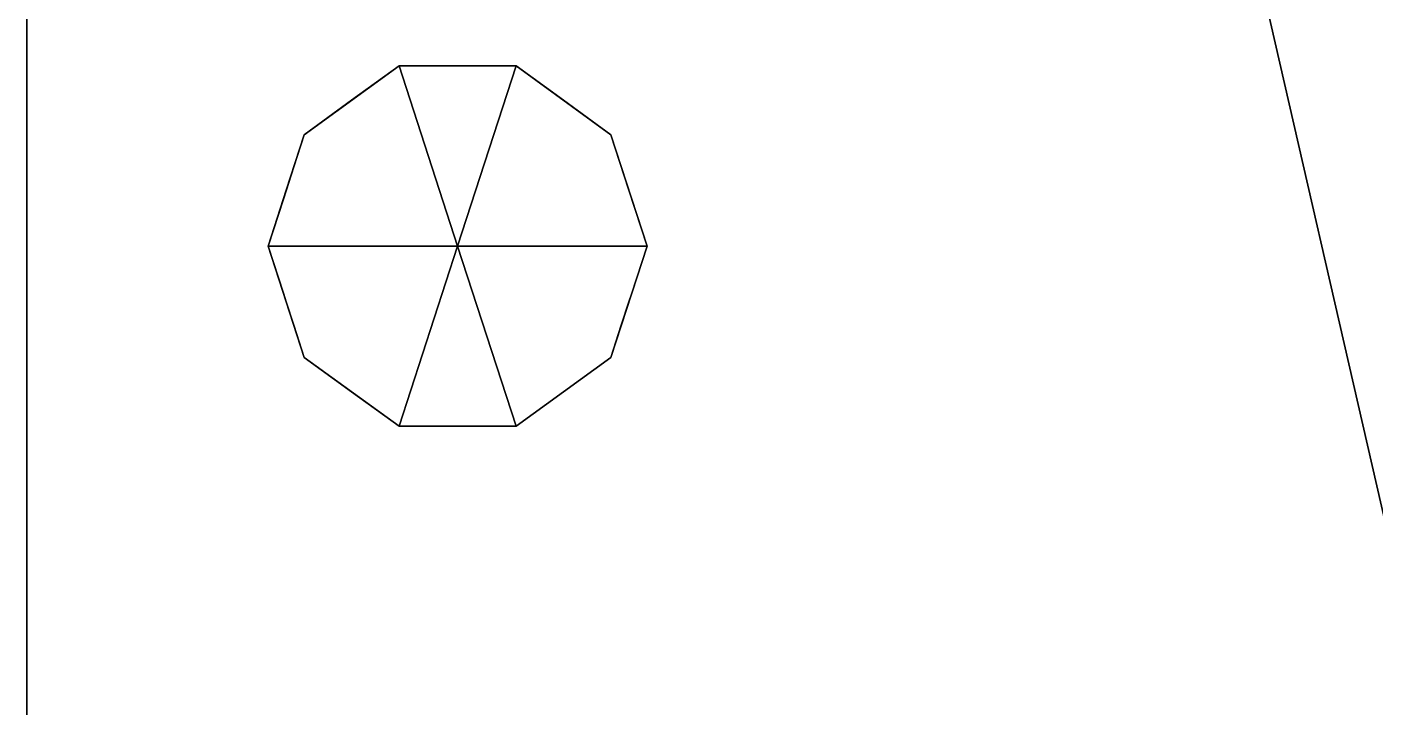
# Model space of a CAD drawing. Extents: x -4 to 861, y -1415 to 1.
# Drawn here: x 0 to 156.5, y -708.5 to -629.6 of the extents above; entities that cross this region are included whole.
import ezdxf

# ---------------------------------------------------------------- set-up
doc = ezdxf.new("R2010")
doc.units = 0
doc.layers.add('IQ_200_2D', color=1, linetype='Continuous')
doc.layers.add('IQ_200_3D', color=1, linetype='Continuous')

msp = doc.modelspace()

# ---------------------------------------------------------------- linework, layer by layer
at = {"layer": 'IQ_200_2D', "transparency": 33554687}
msp.add_line((0, -766), (0, 0), dxfattribs=at)

# ---------------------------------------------------------------- meshes
at = {"layer": 'IQ_200_3D', "transparency": 33554687}
mesh = msp.add_polyface(dxfattribs=at)
corners = [(860, 0, 108), (860, -697, 108), (160, -697, 108), (160, -766, 108), (0, -766, 108), (0, 0, 108)]
mesh.append_faces([[corners[k] for k in face] for face in [(0, 1, 2, 5)]], dxfattribs={"vtx2": -1})
mesh.append_faces([[corners[k] for k in face] for face in [(2, 3, 4, 5)]], dxfattribs={"vtx3": -1})
mesh = msp.add_polyface(dxfattribs=at)
corners = [(860, 0, 633), (0, 0, 633), (0, -766, 633), (160, -766, 633), (160, -697, 633), (860, -697, 633)]
mesh.append_faces([[corners[k] for k in face] for face in [(2, 3, 4, 1)]], dxfattribs={"vtx2": -1})
mesh.append_faces([[corners[k] for k in face] for face in [(4, 5, 0, 1)]], dxfattribs={"vtx3": -1})
mesh = msp.add_polyface(dxfattribs=at)
corners = [(0, -766, 108), (0, -766, 633), (0, 0, 633), (0, 0, 108)]
mesh.append_faces([[corners[k] for k in face] for face in [(0, 1, 2, 3)]])
mesh = msp.add_polyface(dxfattribs=at)
corners = [(50, -655, 108), (72, -655, 108), (67.8, -642.07, 108), (56.8, -634.08, 108), (43.2, -634.08, 108), (32.2, -642.07, 108), (28, -655, 108)]
mesh.append_faces([[corners[k] for k in face] for face in [(0, 4, 5, 6)]], dxfattribs={"vtx0": -1})
mesh.append_faces([[corners[k] for k in face] for face in [(0, 3, 4)]], dxfattribs={"vtx0": -1, "vtx2": -1})
mesh.append_faces([[corners[k] for k in face] for face in [(0, 1, 2, 3)]], dxfattribs={"vtx3": -1})
mesh = msp.add_polyface(dxfattribs=at)
corners = [(28, -655, 108), (32.2, -642.07, 108), (43.2, -634.08, 108), (56.8, -634.08, 108), (67.8, -642.07, 108), (72, -655, 108), (72, -655, 0), (67.8, -642.07, 0), (56.8, -634.08, 0), (43.2, -634.08, 0), (32.2, -642.07, 0), (28, -655, 0), (62.3, -638.07, 108), (62.3, -638.07, 0), (69.9, -648.53, 0), (69.9, -648.53, 108), (50, -634.08, 108), (50, -634.08, 0), (37.7, -638.07, 0), (37.7, -638.07, 108), (29.77, -649.55, 0), (30.1, -648.53, 108), (30.99, -645.81, 0)]
mesh.append_faces([[corners[k] for k in face] for face in [(22, 1, 10), (1, 22, 21)]], dxfattribs={"vtx0": -1, "vtx1": -1})
mesh.append_faces([[corners[k] for k in face] for face in [(20, 0, 21)]], dxfattribs={"vtx0": -1, "vtx2": -1})
mesh.append_faces([[corners[k] for k in face] for face in [(22, 20, 21)]], dxfattribs={"vtx1": -1, "vtx2": -1})
mesh.append_faces([[corners[k] for k in face] for face in [(2, 16, 17, 9), (13, 8, 3, 12), (4, 15, 14, 7), (7, 13, 12, 4), (9, 18, 19, 2), (16, 3, 8, 17), (1, 19, 18, 10)]], dxfattribs={"vtx1": -1, "vtx3": -1})
mesh.append_faces([[corners[k] for k in face] for face in [(5, 6, 14, 15), (20, 11, 0)]], dxfattribs={"vtx2": -1})
mesh = msp.add_polyface(dxfattribs=at)
corners = [(28, -655, 0), (32.2, -642.07, 0), (43.2, -634.08, 0), (56.8, -634.08, 0), (67.8, -642.07, 0), (72, -655, 0), (50, -655, 0)]
mesh.append_faces([[corners[k] for k in face] for face in [(1, 2, 6, 0)]], dxfattribs={"vtx1": -1})
mesh.append_faces([[corners[k] for k in face] for face in [(2, 3, 6)]], dxfattribs={"vtx1": -1, "vtx2": -1})
mesh.append_faces([[corners[k] for k in face] for face in [(4, 5, 6, 3)]], dxfattribs={"vtx2": -1})
mesh = msp.add_polyface(dxfattribs=at)
corners = [(50, -655, 108), (28, -655, 108), (32.2, -667.93, 108), (43.2, -675.92, 108), (56.8, -675.92, 108), (67.8, -667.93, 108), (72, -655, 108)]
mesh.append_faces([[corners[k] for k in face] for face in [(0, 4, 5, 6)]], dxfattribs={"vtx0": -1})
mesh.append_faces([[corners[k] for k in face] for face in [(4, 0, 3)]], dxfattribs={"vtx0": -1, "vtx1": -1})
mesh.append_faces([[corners[k] for k in face] for face in [(0, 1, 2, 3)]], dxfattribs={"vtx3": -1})
mesh = msp.add_polyface(dxfattribs=at)
corners = [(72, -655, 108), (67.8, -667.93, 108), (56.8, -675.92, 108), (43.2, -675.92, 108), (32.2, -667.93, 108), (28, -655, 108), (28, -655, 0), (32.2, -667.93, 0), (43.2, -675.92, 0), (56.8, -675.92, 0), (67.8, -667.93, 0), (72, -655, 0), (29.77, -660.45, 108), (30.1, -661.47, 0), (37.7, -671.93, 0), (37.7, -671.93, 108), (50, -675.92, 108), (50, -675.92, 0), (62.3, -671.93, 0), (62.3, -671.93, 108), (70.23, -660.45, 0), (69.9, -661.47, 108), (30.99, -664.19, 108), (69.01, -664.19, 0)]
mesh.append_faces([[corners[k] for k in face] for face in [(6, 12, 5)]], dxfattribs={"vtx0": -1})
mesh.append_faces([[corners[k] for k in face] for face in [(23, 1, 10), (22, 7, 4), (7, 22, 13), (1, 23, 21)]], dxfattribs={"vtx0": -1, "vtx1": -1})
mesh.append_faces([[corners[k] for k in face] for face in [(12, 6, 13), (20, 0, 21)]], dxfattribs={"vtx0": -1, "vtx2": -1})
mesh.append_faces([[corners[k] for k in face] for face in [(22, 12, 13), (23, 20, 21)]], dxfattribs={"vtx1": -1, "vtx2": -1})
mesh.append_faces([[corners[k] for k in face] for face in [(15, 4, 7, 14), (3, 15, 14, 8), (17, 9, 2, 16), (19, 2, 9, 18), (18, 10, 1, 19), (16, 3, 8, 17)]], dxfattribs={"vtx1": -1, "vtx3": -1})
mesh.append_faces([[corners[k] for k in face] for face in [(20, 11, 0)]], dxfattribs={"vtx2": -1})
mesh = msp.add_polyface(dxfattribs=at)
corners = [(72, -655, 0), (67.8, -667.93, 0), (56.8, -675.92, 0), (43.2, -675.92, 0), (32.2, -667.93, 0), (28, -655, 0), (50, -655, 0)]
mesh.append_faces([[corners[k] for k in face] for face in [(3, 6, 2)]], dxfattribs={"vtx0": -1, "vtx1": -1})
mesh.append_faces([[corners[k] for k in face] for face in [(1, 2, 6, 0)]], dxfattribs={"vtx1": -1})
mesh.append_faces([[corners[k] for k in face] for face in [(4, 5, 6, 3)]], dxfattribs={"vtx2": -1})

doc.saveas('drawing.dxf')
